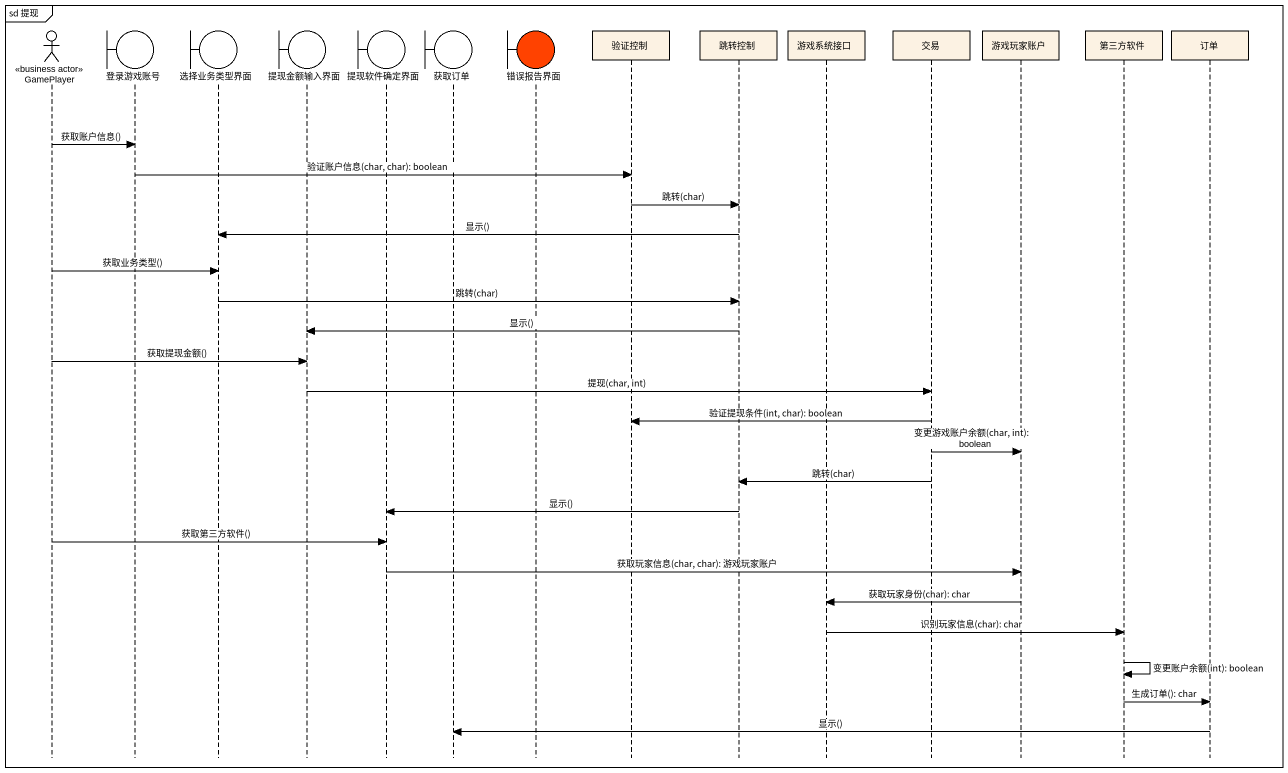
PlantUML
@startuml
mainframe sd 提现
hide footbox
actor GamePlayer <<business actor>>
boundary 登录游戏账号
boundary 选择业务类型界面
boundary 提现金额输入界面
boundary 提现软件确定界面
boundary 获取订单
boundary 错误报告界面 #FF4200
participant 验证控制
participant 跳转控制
participant 游戏系统接口
participant 交易
participant 游戏玩家账户
participant 第三方软件
participant 订单

GamePlayer -> 登录游戏账号 : 获取账户信息()
登录游戏账号 -> 验证控制 : 验证账户信息(char, char): boolean
验证控制 -> 跳转控制 : 跳转(char)
跳转控制 -> 选择业务类型界面 : 显示()
GamePlayer -> 选择业务类型界面 : 获取业务类型()
选择业务类型界面 -> 跳转控制 : 跳转(char)
跳转控制 -> 提现金额输入界面 : 显示()
GamePlayer -> 提现金额输入界面 : 获取提现金额()
提现金额输入界面 -> 交易 : 提现(char, int)
交易 -> 验证控制 : 验证提现条件(int, char): boolean
交易 -> 游戏玩家账户 : 变更游戏账户余额(char, int): boolean
交易 -> 跳转控制 : 跳转(char)
跳转控制 -> 提现软件确定界面 : 显示()
GamePlayer -> 提现软件确定界面 : 获取第三方软件()
提现软件确定界面 -> 游戏玩家账户 : 获取玩家信息(char, char): 游戏玩家账户
游戏玩家账户 -> 游戏系统接口 : 获取玩家身份(char): char
游戏系统接口 -> 第三方软件 : 识别玩家信息(char): char
第三方软件 -> 第三方软件 : 变更账户余额(int): boolean
第三方软件 -> 订单 : 生成订单(): char
订单 -> 获取订单 : 显示()
@enduml
